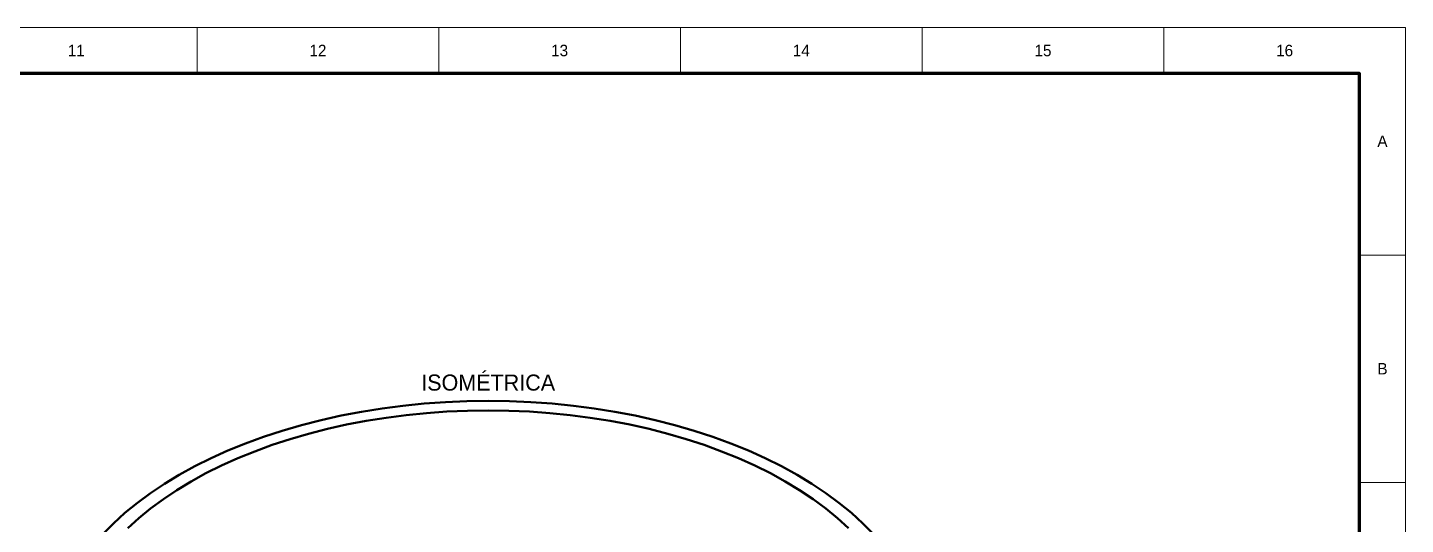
# Model space of a CAD drawing. Header units: millimetres. Extents: x 0 to 841, y 0 to 594.
# Drawn here: x 541.3 to 841, y 485.9 to 594 of the extents above; entities that cross this region are included whole.
import ezdxf
from ezdxf.enums import TextEntityAlignment as Align

# ---------------------------------------------------------------- set-up
doc = ezdxf.new("R2010")
doc.units = ezdxf.units.MM
for name, color, linetype, lineweight in [('FINA', 7, 'CONTINUOUS', 18), ('NORMA', 7, 'CONTINUOUS', 70), ('TEXTO', 7, 'CONTINUOUS', 25), ('VISIBLE', 7, 'CONTINUOUS', 50)]:
    doc.layers.add(name, color=color, linetype=linetype, lineweight=lineweight)

msp = doc.modelspace()

# ---------------------------------------------------------------- linework, layer by layer
at = {"layer": 'FINA'}
for p, q in [((578.19, 584), (578.19, 594)), ((630.75, 584), (630.75, 594)), ((683.31, 584), (683.31, 594)), ((735.88, 584), (735.88, 594)), ((788.44, 584), (788.44, 594)), ((831, 544.5), (841, 544.5)), ((831, 495), (841, 495))]:
    msp.add_line(p, q, dxfattribs=at)
msp.add_lwpolyline([(0, 0), (841, 0), (841, 594), (0, 594)], close=True, dxfattribs=at)
at = {"layer": 'NORMA'}
msp.add_lwpolyline([(20, 10), (831, 10), (831, 584), (20, 584)], close=True, dxfattribs=at)
at = {"layer": 'VISIBLE'}
for p, q in [((632.19, 512.48), (627.56, 512.15)), ((627.56, 512.15), (632.19, 512.48)), ((632.19, 512.48), (636.84, 512.68)), ((632.19, 512.48), (636.84, 512.68)), ((632.19, 512.48), (632.19, 512.48)), ((641.5, 512.74), (636.84, 512.68)), ((636.84, 512.68), (641.5, 512.74)), ((636.84, 512.68), (636.84, 512.68)), ((641.5, 512.74), (646.16, 512.68)), ((641.5, 512.74), (641.5, 512.74)), ((641.5, 512.74), (646.16, 512.68)), ((650.81, 512.48), (646.16, 512.68)), ((646.16, 512.68), (646.16, 512.68)), ((646.16, 512.68), (650.81, 512.48)), ((650.81, 512.48), (655.44, 512.15)), ((650.81, 512.48), (650.81, 512.48)), ((650.81, 512.48), (655.44, 512.15)), ((609.5, 509.54), (605.15, 508.57)), ((605.15, 508.57), (609.5, 509.54)), ((613.92, 510.38), (609.5, 509.54)), ((609.5, 509.54), (613.92, 510.38)), ((609.5, 509.54), (609.5, 509.54)), ((618.42, 511.1), (613.92, 510.38)), ((613.92, 510.38), (618.42, 511.1)), ((613.92, 510.38), (613.92, 510.38)), ((622.97, 511.69), (618.42, 511.1)), ((618.42, 511.1), (622.97, 511.69)), ((618.42, 511.1), (618.42, 511.1)), ((623.67, 509.65), (619.29, 509.08)), ((627.56, 512.15), (622.97, 511.69)), ((622.97, 511.69), (627.56, 512.15)), ((622.97, 511.69), (622.97, 511.69)), ((628.09, 510.09), (623.67, 509.65)), ((627.56, 512.15), (627.56, 512.15)), ((628.09, 510.09), (632.54, 510.41)), ((637.02, 510.6), (632.54, 510.41)), ((637.02, 510.6), (641.5, 510.66)), ((645.98, 510.6), (641.5, 510.66)), ((645.98, 510.6), (650.46, 510.41)), ((654.91, 510.09), (650.46, 510.41)), ((654.91, 510.09), (659.33, 509.65)), ((660.03, 511.69), (655.44, 512.15)), ((655.44, 512.15), (655.44, 512.15)), ((655.44, 512.15), (660.03, 511.69)), ((659.33, 509.65), (663.71, 509.08)), ((664.58, 511.1), (660.03, 511.69)), ((660.03, 511.69), (660.03, 511.69)), ((660.03, 511.69), (664.58, 511.1)), ((664.58, 511.1), (669.08, 510.38)), ((664.58, 511.1), (664.58, 511.1)), ((664.58, 511.1), (669.08, 510.38)), ((669.08, 510.38), (673.5, 509.54)), ((669.08, 510.38), (669.08, 510.38)), ((669.08, 510.38), (673.5, 509.54)), ((677.85, 508.57), (673.5, 509.54)), ((673.5, 509.54), (673.5, 509.54)), ((673.5, 509.54), (677.85, 508.57)), ((600.88, 507.48), (596.72, 506.27)), ((596.72, 506.27), (600.88, 507.48)), ((605.15, 508.57), (600.88, 507.48)), ((600.88, 507.48), (605.15, 508.57)), ((600.88, 507.48), (600.88, 507.48)), ((606.52, 506.65), (602.42, 505.6)), ((605.15, 508.57), (605.15, 508.57)), ((610.71, 507.58), (606.52, 506.65)), ((614.97, 508.39), (610.71, 507.58)), ((619.29, 509.08), (614.97, 508.39)), ((668.03, 508.39), (663.71, 509.08)), ((668.03, 508.39), (672.29, 507.58)), ((676.48, 506.65), (672.29, 507.58)), ((676.48, 506.65), (680.58, 505.6)), ((677.85, 508.57), (682.12, 507.48)), ((677.85, 508.57), (677.85, 508.57)), ((677.85, 508.57), (682.12, 507.48)), ((682.12, 507.48), (686.28, 506.27)), ((682.12, 507.48), (682.12, 507.48)), ((682.12, 507.48), (686.28, 506.27)), ((588.72, 503.5), (584.91, 501.95)), ((584.91, 501.95), (588.72, 503.5)), ((592.66, 504.94), (588.72, 503.5)), ((588.72, 503.5), (592.66, 504.94)), ((588.72, 503.5), (588.72, 503.5)), ((596.72, 506.27), (592.66, 504.94)), ((592.66, 504.94), (596.72, 506.27)), ((592.66, 504.94), (592.66, 504.94)), ((598.41, 504.43), (594.51, 503.16)), ((596.72, 506.27), (596.72, 506.27)), ((602.42, 505.6), (598.41, 504.43)), ((680.58, 505.6), (684.59, 504.43)), ((684.59, 504.43), (688.49, 503.16)), ((686.28, 506.27), (690.34, 504.94)), ((686.28, 506.27), (686.28, 506.27)), ((686.28, 506.27), (690.34, 504.94)), ((690.34, 504.94), (694.28, 503.5)), ((690.34, 504.94), (690.34, 504.94)), ((690.34, 504.94), (694.28, 503.5)), ((694.28, 503.5), (698.09, 501.95)), ((694.28, 503.5), (694.28, 503.5)), ((694.28, 503.5), (698.09, 501.95)), ((584.91, 501.95), (581.23, 500.29)), ((581.23, 500.29), (584.91, 501.95)), ((584.91, 501.95), (584.91, 501.95)), ((590.72, 501.77), (587.05, 500.28)), ((590.72, 501.77), (594.51, 503.16)), ((692.28, 501.77), (688.49, 503.16)), ((692.28, 501.77), (695.95, 500.28)), ((698.09, 501.95), (701.77, 500.29)), ((698.09, 501.95), (698.09, 501.95)), ((698.09, 501.95), (701.77, 500.29)), ((577.7, 498.53), (574.32, 496.68)), ((574.32, 496.68), (577.7, 498.53)), ((581.23, 500.29), (577.7, 498.53)), ((577.7, 498.53), (581.23, 500.29)), ((577.7, 498.53), (577.7, 498.53)), ((583.52, 498.69), (580.12, 496.99)), ((581.23, 500.29), (581.23, 500.29)), ((587.05, 500.28), (583.52, 498.69)), ((695.95, 500.28), (699.48, 498.69)), ((699.48, 498.69), (702.88, 496.99)), ((701.77, 500.29), (705.3, 498.53)), ((701.77, 500.29), (701.77, 500.29)), ((701.77, 500.29), (705.3, 498.53)), ((705.3, 498.53), (708.68, 496.68)), ((705.3, 498.53), (705.3, 498.53)), ((705.3, 498.53), (708.68, 496.68)), ((571.11, 494.73), (568.06, 492.69)), ((568.06, 492.69), (571.11, 494.73)), ((574.32, 496.68), (571.11, 494.73)), ((571.11, 494.73), (574.32, 496.68)), ((571.11, 494.73), (571.11, 494.73)), ((576.87, 495.21), (573.78, 493.33)), ((574.32, 496.68), (574.32, 496.68)), ((580.12, 496.99), (576.87, 495.21)), ((702.88, 496.99), (706.13, 495.21)), ((706.13, 495.21), (709.22, 493.33)), ((708.68, 496.68), (711.89, 494.73)), ((708.68, 496.68), (708.68, 496.68)), ((708.68, 496.68), (711.89, 494.73)), ((711.89, 494.73), (714.94, 492.69)), ((711.89, 494.73), (711.89, 494.73)), ((711.89, 494.73), (714.94, 492.69)), ((568.06, 492.69), (565.2, 490.57)), ((565.2, 490.57), (568.06, 492.69)), ((568.06, 492.69), (568.06, 492.69)), ((573.78, 493.33), (570.85, 491.37)), ((709.22, 493.33), (712.15, 491.37)), ((714.94, 492.69), (717.8, 490.57)), ((714.94, 492.69), (714.94, 492.69)), ((714.94, 492.69), (717.8, 490.57)), ((565.2, 490.57), (562.51, 488.37)), ((562.51, 488.37), (565.2, 490.57)), ((565.2, 490.57), (565.2, 490.57)), ((568.09, 489.33), (565.5, 487.21)), ((570.85, 491.37), (568.09, 489.33)), ((712.15, 491.37), (714.91, 489.33)), ((714.91, 489.33), (717.5, 487.21)), ((717.8, 490.57), (720.49, 488.37)), ((717.8, 490.57), (717.8, 490.57)), ((717.8, 490.57), (720.49, 488.37)), ((560.02, 486.09), (557.72, 483.75)), ((557.72, 483.75), (560.02, 486.09)), ((562.51, 488.37), (560.02, 486.09)), ((560.02, 486.09), (562.51, 488.37)), ((560.02, 486.09), (560.02, 486.09)), ((562.51, 488.37), (562.51, 488.37)), ((565.5, 487.21), (563.1, 485.02)), ((717.5, 487.21), (719.9, 485.02)), ((720.49, 488.37), (722.98, 486.09)), ((720.49, 488.37), (720.49, 488.37)), ((720.49, 488.37), (722.98, 486.09)), ((722.98, 486.09), (725.28, 483.75)), ((722.98, 486.09), (722.98, 486.09)), ((722.98, 486.09), (725.28, 483.75))]:
    msp.add_line(p, q, dxfattribs=at)

# ---------------------------------------------------------------- texts
at = {"layer": 'TEXTO'}
for s, height, p in [('11', 2.5, (551.91, 589)), ('12', 2.5, (604.47, 589)), ('13', 2.5, (657.03, 589)), ('14', 2.5, (709.59, 589)), ('15', 2.5, (762.16, 589)), ('16', 2.5, (814.72, 589)), ('A', 2.5, (836, 569.25)), ('ISOMÉTRICA', 3.5, (641.5, 516.74)), ('B', 2.5, (836, 519.75))]:
    msp.add_text(s, height=height, dxfattribs=at).set_placement(p, align=Align.MIDDLE_CENTER)

doc.saveas('drawing.dxf')
